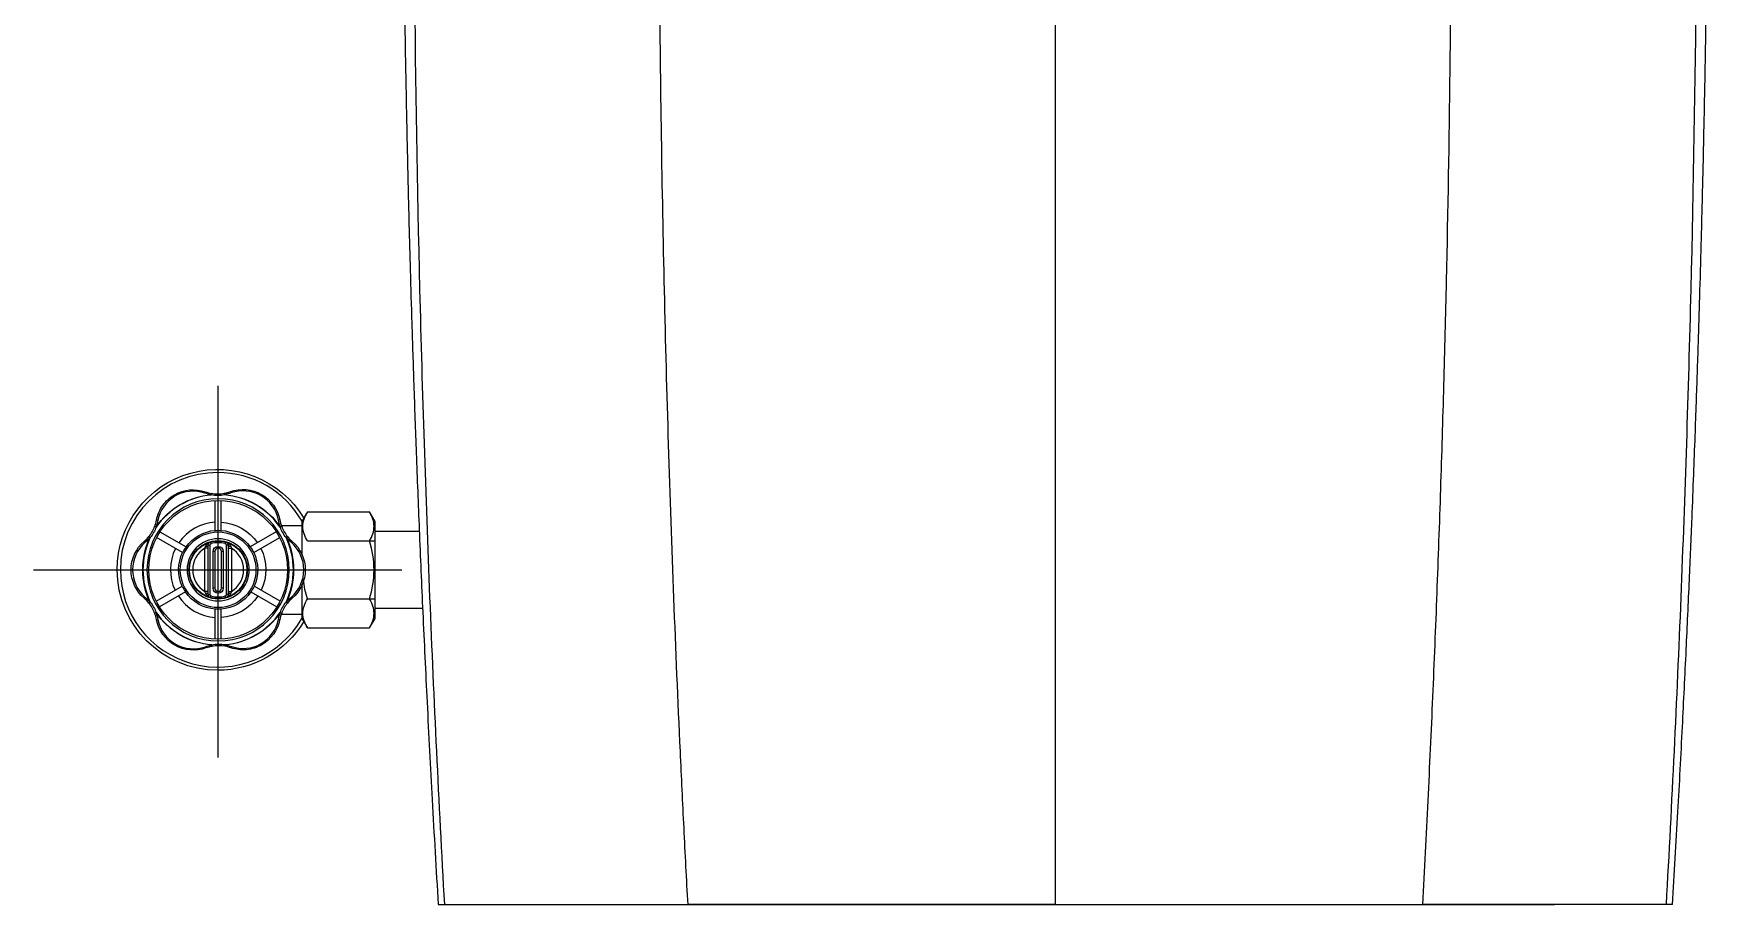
# Model space of a CAD drawing. Header units: millimetres. Extents: x 0 to 460316, y -63250 to 103204.
# Drawn here: x 323913 to 324413, y 66099 to 66359 of the extents above; entities that cross this region are included whole.
import ezdxf

# ---------------------------------------------------------------- set-up
doc = ezdxf.new("R2010")
doc.units = ezdxf.units.MM
doc.header["$LTSCALE"] = 25
doc.linetypes.add('CENTER', pattern=[50.8, 31.75, -6.35, 6.35, -6.35])
doc.layers.add('1', color=1, linetype='CENTER')
doc.layers.add('line', color=7, linetype='Continuous')

msp = doc.modelspace()

# ---------------------------------------------------------------- linework, layer by layer
for p, q in [((323965.65, 66221.28), (323965.64, 66221.37)), ((323965.73, 66221.77), (323965.65, 66221.28)), ((323966.87, 66210.69), (323966.87, 66219.65)), ((323968.58, 66210.69), (323968.58, 66219.65)), ((323969.52, 66221.79), (323969.61, 66221.3)), ((323969.62, 66221.38), (323969.61, 66221.3)), ((323994.35, 66216.22), (323992.72, 66213.4)), ((323992.72, 66213.4), (323992.72, 66203.29)), ((323994.35, 66216.22), (324012.93, 66216.22)), ((324014.56, 66213.4), (324012.93, 66216.22)), ((324014.56, 66184.4), (324014.56, 66213.4)), ((323947.06, 66208.89), (323947.45, 66208.58)), ((323947.45, 66208.58), (323947.37, 66208.61)), ((323948.76, 66211.83), (323949.23, 66211.65)), ((323949.23, 66211.65), (323949.15, 66211.7)), ((323957.1, 66204.06), (323949.34, 66208.55)), ((323950.35, 66210.27), (323958.13, 66205.78)), ((323985.09, 66210.27), (323977.32, 66205.78)), ((323978.34, 66204.06), (323986.11, 66208.55)), ((323986.69, 66211.83), (323986.22, 66211.65)), ((323986.29, 66211.7), (323986.22, 66211.65)), ((323992.72, 66212.1), (323986.61, 66212.1)), ((323988.39, 66208.89), (323988, 66208.58)), ((323988.08, 66208.61), (323988, 66208.58)), ((324027.78, 66210.41), (324014.56, 66210.41)), ((323964.72, 66205.38), (323963.72, 66205.38)), ((323963.72, 66192.46), (323963.72, 66205.38)), ((323964.72, 66191.59), (323964.72, 66206.25)), ((323964.72, 66206.25), (323965.22, 66206.25)), ((323965.22, 66206.25), (323965.22, 66191.59)), ((323965.46, 66207.22), (323965.59, 66206.74)), ((323966.72, 66204.42), (323966.22, 66204.42)), ((323966.22, 66193.42), (323966.22, 66204.42)), ((323966.72, 66204.42), (323966.72, 66193.42)), ((323969.22, 66204.42), (323968.72, 66204.42)), ((323968.72, 66193.42), (323968.72, 66204.42)), ((323969.22, 66204.42), (323969.22, 66193.42)), ((323969.99, 66207.22), (323969.86, 66206.74)), ((323970.72, 66206.25), (323970.22, 66206.25)), ((323970.22, 66191.59), (323970.22, 66206.25)), ((323970.72, 66206.25), (323970.72, 66191.59)), ((323970.72, 66205.38), (323971.72, 66205.38)), ((323971.72, 66205.38), (323971.72, 66192.46)), ((323994.35, 66207.56), (324014.56, 66207.56)), ((323949.21, 66189.55), (323956.98, 66194.04)), ((323966.72, 66193.42), (323966.22, 66193.42)), ((323969.22, 66193.42), (323968.72, 66193.42)), ((323986.24, 66189.55), (323978.47, 66194.04)), ((323992.72, 66194.61), (323992.72, 66184.4)), ((323947.06, 66188.95), (323947.45, 66189.27)), ((323947.45, 66189.27), (323947.37, 66189.23)), ((323957.96, 66192.3), (323950.2, 66187.81)), ((323964.72, 66192.46), (323963.72, 66192.46)), ((323964.72, 66191.59), (323965.22, 66191.59)), ((323965.46, 66190.62), (323965.59, 66191.11)), ((323969.99, 66190.62), (323969.86, 66191.11)), ((323970.72, 66191.59), (323970.22, 66191.59)), ((323970.72, 66192.46), (323971.72, 66192.46)), ((323977.49, 66192.3), (323985.25, 66187.81)), ((323988.39, 66188.95), (323988, 66189.27)), ((323988.08, 66189.23), (323988, 66189.27)), ((323994.35, 66190.24), (324014.56, 66190.24)), ((323948.76, 66186.01), (323949.23, 66186.19)), ((323949.23, 66186.19), (323949.15, 66186.14)), ((323966.87, 66178.19), (323966.87, 66187.15)), ((323968.58, 66178.19), (323968.58, 66187.15)), ((323986.69, 66186.01), (323986.22, 66186.19)), ((323986.29, 66186.14), (323986.22, 66186.19)), ((323986.6, 66185.7), (323992.72, 66185.7)), ((323992.72, 66184.4), (323994.35, 66181.58)), ((324012.93, 66181.58), (324014.56, 66184.4)), ((324028.77, 66187.4), (324014.56, 66187.4)), ((324014.59, 66187.4), (324014.59, 66187.4)), ((323994.35, 66181.58), (324012.93, 66181.58)), ((323965.84, 66176.54), (323965.83, 66176.46)), ((323965.92, 66176.05), (323965.84, 66176.54)), ((323969.72, 66176.07), (323969.8, 66176.56)), ((323969.81, 66176.47), (323969.8, 66176.56))]:
    msp.add_line(p, q)
at = {"color": 7, "linetype": 'Continuous'}
msp.add_line((324063.14, 66098.91), (324366.76, 66098.91), dxfattribs=at)
at = {"extrusion": (0, 0, -1)}
for radius in [21.25, 9.27]:
    msp.add_circle((-323967.72, 66198.92), radius, dxfattribs=at)
for radius in [20.75, 11.3, 8.77]:
    msp.add_circle((323967.72, 66198.92), radius)
for centre, radius, start, end in [((-323967.58, 66198.92), 30, 0, 148.9838), ((-323967.72, 66198.92), 22.54, 34.5369, 84.6902), ((-323967.58, 66232.8), 11.68, 259.98, 279.5313), ((-323967.72, 66198.92), 22.54, 94.8212, 145.4631), ((-323967.72, 66198.92), 14.25, 93.442, 145.3935), ((-323967.72, 66198.92), 22.54, 334.5369, 25.4631), ((-323938.34, 66215.88), 11.68, 201.2507, 218.7493), ((-323967.72, 66198.92), 11.8, 35.5658, 85.8422), ((-323967.72, 66198.92), 11.8, 85.8422, 94.1578), ((-323967.72, 66198.92), 11.8, 94.1578, 144.4342), ((-323997.11, 66215.88), 11.68, 321.2507, 338.7493), ((-323967.72, 66198.92), 22.54, 154.5369, 205.4631), ((-323967.72, 66198.92), 11.8, 335.5658, 25.8422), ((-323967.72, 66198.92), 11.8, 144.4342, 154.1578), ((-323967.72, 66198.92), 11.8, 154.1578, 204.4342), ((-323967.72, 66198.92), 14.25, 153.442, 205.3935), ((-323967.58, 66198.92), 30, 270, 0), ((-323967.72, 66198.92), 11.8, 204.4342, 214.1578), ((-323938.34, 66181.96), 11.68, 141.2507, 158.7493), ((-323967.72, 66198.92), 11.8, 274.1578, 325.8422), ((-323967.72, 66198.92), 11.8, 214.1578, 265.8422), ((-323967.72, 66198.92), 14.25, 213.442, 266.558), ((-323997.11, 66181.96), 11.68, 21.2507, 38.7493), ((-323967.72, 66198.92), 22.54, 274.8212, 325.4631), ((-323967.72, 66198.92), 11.8, 265.8422, 274.1578), ((-323967.58, 66198.92), 30, 211.0613, 270), ((-323967.72, 66198.92), 22.54, 214.5369, 264.6902), ((-323967.87, 66165.04), 11.68, 79.98, 99.5313), ((-323967.72, 66198.92), 22.75, 270, 271.9575), ((-323967.72, 66198.92), 22.75, 267.5531, 270)]:
    msp.add_arc(centre, radius, start, end, dxfattribs=at)
for centre, radius, start, end in [((323967.58, 66198.92), 29.07, 90, 180), ((323967.58, 66198.92), 29.07, 29.9869, 90), ((323967.72, 66198.92), 22.46, 95.3098, 145.4631), ((323967.58, 66232.8), 11.18, 260.4687, 280.02), ((323967.72, 66198.92), 22.46, 34.5369, 85.1788), ((323967.72, 66198.92), 14.25, 93.442, 145.3935), ((323967.72, 66198.92), 22.46, 154.5369, 205.4631), ((323938.34, 66215.88), 11.18, 321.2507, 338.7493), ((323997.11, 66215.88), 11.18, 201.2507, 218.7493), ((323967.72, 66198.92), 22.46, 334.5369, 25.4631), ((323967.72, 66198.92), 14.25, 153.442, 205.3935), ((323967.72, 66198.92), 11.8, 144.4342, 154.1578), ((323967.72, 66198.92), 7.6, 121.7569, 238.2431), ((323965.72, 66206.25), 0.5, 105.2575, 180), ((323967.72, 66198.92), 8.1, 74.7425, 105.2575), ((323967.72, 66204.42), 1, 0, 180), ((323969.72, 66206.25), 0.5, 0, 74.7425), ((323967.72, 66198.92), 7.6, 301.7569, 58.2431), ((323967.58, 66198.92), 29.07, 180, 329.9569), ((323967.72, 66198.92), 11.8, 204.4342, 214.1578), ((323967.72, 66193.42), 1, 180, 0), ((323938.34, 66181.96), 11.18, 21.2507, 38.7493), ((323967.72, 66198.92), 14.25, 213.442, 266.558), ((323965.72, 66191.59), 0.5, 180, 254.7425), ((323967.72, 66198.92), 8.1, 254.7425, 285.2575), ((323969.72, 66191.59), 0.5, 285.2575, 0), ((323997.11, 66181.96), 11.18, 141.2507, 158.7493), ((323967.72, 66198.92), 22.46, 214.5369, 265.1788), ((323967.72, 66198.92), 22.46, 275.3098, 325.4631), ((323967.87, 66165.04), 11.18, 80.4687, 100.02)]:
    msp.add_arc(centre, radius, start, end)
at = {"extrusion": (-6.12323e-17, 0, -1)}
for centre, radius, start, end in [((-323967.72, 66198.92), 8.6, 74.7425, 105.2575), ((-323967.72, 66198.92), 8.6, 285.2575, 74.7425), ((-323965.72, 66206.25), 1, 0, 74.7425), ((-323967.72, 66204.42), 1.5, 0, 180), ((-323967.72, 66198.92), 8.6, 105.2575, 254.7425), ((-323969.72, 66206.25), 1, 105.2575, 180), ((-323967.72, 66193.42), 1.5, 180, 0), ((-323965.72, 66191.59), 1, 285.2575, 0), ((-323967.72, 66198.92), 8.6, 254.7425, 285.2575), ((-323969.72, 66191.59), 1, 180, 254.7425)]:
    msp.add_arc(centre, radius, start, end, dxfattribs=at)
for centre, major_axis, ratio, start_param, end_param in [((323963.77, 66221.76), (-0.163, -0.473), 0.084723, 3.141593, 4.559672), ((323965.65, 66221.28), (-0.083, -0.493), 0.045119, 3.141593, 4.543735), ((323969.61, 66221.3), (-0.087, 0.492), 0.045119, 4.881043, 6.283185), ((323971.53, 66221.81), (0.169, -0.471), 0.085671, 1.722984, 3.141593), ((323949.81, 66213.68), (0.491, -0.094), 0.08409, 1.723863, 3.141593), ((323985.63, 66213.73), (-0.491, -0.092), 0.085046, 3.141593, 4.559851), ((323947.45, 66208.58), (0.39, -0.313), 0.04049, 3.141593, 4.542574), ((323949.23, 66211.65), (-0.466, 0.181), 0.04049, 4.882204, 6.283185), ((323986.22, 66211.65), (-0.466, -0.181), 0.04049, 3.141593, 4.542574), ((323988, 66208.58), (0.39, 0.313), 0.04049, 4.882204, 6.283185), ((323945.95, 66207.02), (0.326, -0.379), 0.085046, 3.141593, 4.559851), ((323963.72, 66206.25), (-1, 0), 0.335675, 1.751915, 3.141593), ((323971.72, 66206.25), (1, 0), 0.335675, 3.141593, 4.53127), ((323989.5, 66207.02), (0.326, 0.379), 0.085046, 4.864927, 6.283185), ((323945.95, 66190.82), (0.326, 0.379), 0.085046, 1.723334, 3.141593), ((323947.45, 66189.27), (-0.39, -0.313), 0.04049, 4.882204, 6.283185), ((323963.72, 66191.59), (-1, 0), 0.335675, 3.141593, 4.53127), ((323971.72, 66191.59), (1, 0), 0.335675, 1.751915, 3.141593), ((323988, 66189.27), (-0.39, 0.313), 0.04049, 3.141593, 4.542574), ((323989.5, 66190.82), (0.326, -0.379), 0.085046, 0, 1.418259), ((323949.23, 66186.19), (0.466, 0.181), 0.04049, 3.141593, 4.542574), ((323949.82, 66184.11), (-0.491, -0.092), 0.085046, 0, 1.418259), ((323985.64, 66184.16), (0.491, -0.094), 0.08409, 4.865455, 6.283185), ((323986.22, 66186.19), (0.466, -0.181), 0.04049, 4.882204, 6.283185), ((323963.92, 66176.04), (0.169, -0.471), 0.085671, 4.864577, 6.283185), ((323965.84, 66176.54), (0.087, -0.492), 0.045119, 4.881043, 6.283185), ((323969.8, 66176.56), (0.083, 0.493), 0.045119, 3.141593, 4.543735), ((323971.67, 66176.08), (-0.163, -0.473), 0.084723, 0, 1.418079)]:
    msp.add_ellipse(centre, major_axis=major_axis, ratio=ratio, start_param=start_param, end_param=end_param)
for points, knots in [([(323949.32, 66213.77), (323949.62, 66215.35), (323950.26, 66216.83), (323952.11, 66219.44), (323953.32, 66220.54), (323957.45, 66222.93), (323960.9, 66223.28), (323963.94, 66222.23)], [0, 0, 0, 0, 0.25, 0.25, 0.5, 0.5, 1, 1, 1, 1]), ([(323963.76, 66221.84), (323960.85, 66222.84), (323957.54, 66222.51), (323952.26, 66219.45), (323950.33, 66216.76), (323949.74, 66213.73)], [0, 0, 0, 0, 0.5, 0.5, 1, 1, 1, 1]), ([(323971.36, 66222.28), (323974.41, 66223.37), (323977.9, 66223.05), (323983.47, 66219.86), (323985.52, 66217.01), (323986.12, 66213.82)], [0, 0, 0, 0, 0.5, 0.5, 1, 1, 1, 1]), ([(323985.7, 66213.78), (323985.12, 66216.84), (323983.15, 66219.57), (323977.81, 66222.63), (323974.47, 66222.94), (323971.54, 66221.89)], [0, 0, 0, 0, 0.5, 0.5, 1, 1, 1, 1]), ([(323994.35, 66207.56), (323993.54, 66208.97), (323993.02, 66210.41), (323993.01, 66213.35), (323993.54, 66214.8), (323994.35, 66216.22)], [0, 0, 0, 0, 0.5, 0.5, 1, 1, 1, 1]), ([(324012.93, 66207.56), (324013.75, 66208.97), (324014.27, 66210.41), (324014.27, 66213.35), (324013.75, 66214.8), (324012.93, 66216.22)], [0, 0, 0, 0, 0.5, 0.5, 1, 1, 1, 1]), ([(323945.62, 66190.44), (323943.17, 66192.54), (323941.72, 66195.73), (323941.73, 66202.12), (323943.17, 66205.3), (323945.62, 66207.4)], [0, 0, 0, 0, 0.5, 0.5, 1, 1, 1, 1]), ([(323945.87, 66207.05), (323943.52, 66205.03), (323942.14, 66201.99), (323942.14, 66195.86), (323943.52, 66192.81), (323945.87, 66190.79)], [0, 0, 0, 0, 0.5, 0.5, 1, 1, 1, 1]), ([(323963.9, 66205.92), (323963.95, 66206.07), (323964.03, 66206.21), (323964.23, 66206.49), (323964.37, 66206.63), (323964.68, 66206.88), (323964.86, 66206.98), (323965.17, 66207.13), (323965.31, 66207.18), (323965.46, 66207.22), (323965.46, 66207.22), (323965.46, 66207.22)], [0, 0, 0, 0, 0.211246, 0.211246, 0.490258, 0.490258, 0.78336, 0.78336, 0.996074, 0.996074, 1, 1, 1, 1]), ([(323969.99, 66207.22), (323969.99, 66207.22), (323969.99, 66207.22), (323970.14, 66207.18), (323970.27, 66207.13), (323970.59, 66206.98), (323970.77, 66206.88), (323971.08, 66206.63), (323971.22, 66206.49), (323971.42, 66206.21), (323971.5, 66206.07), (323971.54, 66205.92)], [0, 0, 0, 0, 0.003926, 0.003926, 0.21664, 0.21664, 0.509742, 0.509742, 0.788754, 0.788754, 1, 1, 1, 1]), ([(323989.58, 66190.79), (323991.93, 66192.81), (323993.31, 66195.86), (323993.31, 66201.99), (323991.93, 66205.03), (323989.58, 66207.05)], [0, 0, 0, 0, 0.5, 0.5, 1, 1, 1, 1]), ([(323989.83, 66207.4), (323992.28, 66205.3), (323993.72, 66202.12), (323993.73, 66195.73), (323992.28, 66192.54), (323989.83, 66190.44)], [0, 0, 0, 0, 0.5, 0.5, 1, 1, 1, 1]), ([(324012.93, 66190.24), (324013.74, 66193.04), (324014.27, 66195.96), (324014.27, 66201.83), (324013.75, 66204.74), (324012.93, 66207.56)], [0, 0, 0, 0, 0.5, 0.5, 1, 1, 1, 1]), ([(323965.46, 66190.62), (323965.46, 66190.62), (323965.46, 66190.63), (323965.31, 66190.67), (323965.17, 66190.72), (323964.86, 66190.86), (323964.68, 66190.97), (323964.37, 66191.21), (323964.23, 66191.35), (323964.03, 66191.63), (323963.95, 66191.77), (323963.9, 66191.92)], [0, 0, 0, 0, 0.003926, 0.003926, 0.21664, 0.21664, 0.509742, 0.509742, 0.788754, 0.788754, 1, 1, 1, 1]), ([(323971.54, 66191.92), (323971.5, 66191.77), (323971.42, 66191.63), (323971.22, 66191.35), (323971.08, 66191.21), (323970.77, 66190.97), (323970.59, 66190.86), (323970.27, 66190.72), (323970.14, 66190.67), (323969.99, 66190.63), (323969.99, 66190.62), (323969.99, 66190.62)], [0, 0, 0, 0, 0.211246, 0.211246, 0.490258, 0.490258, 0.78336, 0.78336, 0.996074, 0.996074, 1, 1, 1, 1]), ([(323994.35, 66181.58), (323993.54, 66182.99), (323993.02, 66184.43), (323993.01, 66187.37), (323993.54, 66188.82), (323994.35, 66190.24)], [0, 0, 0, 0, 0.5, 0.5, 1, 1, 1, 1]), ([(324012.93, 66181.58), (324013.75, 66182.99), (324014.27, 66184.43), (324014.27, 66187.37), (324013.75, 66188.82), (324012.93, 66190.24)], [0, 0, 0, 0, 0.5, 0.5, 1, 1, 1, 1]), ([(323964.09, 66175.56), (323961.04, 66174.47), (323957.54, 66174.79), (323951.97, 66177.98), (323949.93, 66180.83), (323949.33, 66184.02)], [0, 0, 0, 0, 0.5, 0.5, 1, 1, 1, 1]), ([(323949.75, 66184.06), (323950.33, 66181), (323952.29, 66178.28), (323957.63, 66175.22), (323960.98, 66174.9), (323963.91, 66175.95)], [0, 0, 0, 0, 0.5, 0.5, 1, 1, 1, 1]), ([(323986.13, 66184.07), (323985.52, 66180.91), (323983.5, 66178.09), (323979.37, 66175.71), (323977.81, 66175.21), (323974.63, 66174.9), (323973.03, 66175.09), (323971.51, 66175.61)], [0, 0, 0, 0, 0.5, 0.5, 0.75, 0.75, 1, 1, 1, 1]), ([(323971.69, 66176), (323974.6, 66175), (323977.9, 66175.33), (323983.18, 66178.39), (323985.12, 66181.08), (323985.71, 66184.11)], [0, 0, 0, 0, 0.5, 0.5, 1, 1, 1, 1])]:
    msp.add_open_spline(points, degree=3, knots=knots)
for points in [[(323965.64, 66221.37), (323965, 66221.47), (323964.38, 66221.63), (323963.76, 66221.84)], [(323963.94, 66222.23), (323964.53, 66222.03), (323965.12, 66221.88), (323965.73, 66221.77)], [(323969.52, 66221.79), (323970.15, 66221.9), (323970.76, 66222.06), (323971.36, 66222.28)], [(323971.54, 66221.89), (323970.91, 66221.67), (323970.27, 66221.5), (323969.62, 66221.38)], [(323948.76, 66211.83), (323949, 66212.46), (323949.19, 66213.11), (323949.32, 66213.77)], [(323949.74, 66213.73), (323949.61, 66213.04), (323949.41, 66212.36), (323949.15, 66211.7)], [(323986.29, 66211.7), (323986.03, 66212.37), (323985.83, 66213.07), (323985.7, 66213.78)], [(323986.12, 66213.82), (323986.25, 66213.14), (323986.44, 66212.48), (323986.69, 66211.83)], [(323945.62, 66207.4), (323946.15, 66207.86), (323946.63, 66208.35), (323947.06, 66208.89)], [(323947.37, 66208.61), (323946.92, 66208.05), (323946.42, 66207.53), (323945.87, 66207.05)], [(323989.58, 66207.05), (323989.03, 66207.53), (323988.53, 66208.05), (323988.08, 66208.61)], [(323988.39, 66208.89), (323988.82, 66208.35), (323989.3, 66207.86), (323989.83, 66207.4)], [(323963.72, 66205.38), (323963.79, 66205.56), (323963.85, 66205.75), (323963.9, 66205.92)], [(323971.54, 66205.92), (323971.6, 66205.75), (323971.66, 66205.56), (323971.72, 66205.38)], [(323994.35, 66190.24), (323993.81, 66192.12), (323993.4, 66194.04), (323993.18, 66195.98)], [(323947.06, 66188.95), (323946.63, 66189.49), (323946.15, 66189.99), (323945.62, 66190.44)], [(323945.87, 66190.79), (323946.42, 66190.31), (323946.92, 66189.79), (323947.37, 66189.23)], [(323963.9, 66191.92), (323963.85, 66192.09), (323963.79, 66192.28), (323963.72, 66192.46)], [(323971.72, 66192.46), (323971.66, 66192.28), (323971.6, 66192.09), (323971.54, 66191.92)], [(323988.08, 66189.23), (323988.53, 66189.79), (323989.03, 66190.31), (323989.58, 66190.79)], [(323989.83, 66190.44), (323989.3, 66189.99), (323988.82, 66189.49), (323988.39, 66188.95)], [(323949.33, 66184.02), (323949.2, 66184.71), (323949.01, 66185.37), (323948.76, 66186.01)], [(323949.15, 66186.14), (323949.42, 66185.47), (323949.62, 66184.78), (323949.75, 66184.06)], [(323985.71, 66184.11), (323985.84, 66184.81), (323986.04, 66185.48), (323986.29, 66186.14)], [(323986.69, 66186.01), (323986.45, 66185.38), (323986.26, 66184.74), (323986.13, 66184.07)], [(323963.91, 66175.95), (323964.54, 66176.17), (323965.18, 66176.34), (323965.83, 66176.46)], [(323965.92, 66176.05), (323965.3, 66175.94), (323964.69, 66175.78), (323964.09, 66175.56)], [(323971.51, 66175.61), (323970.92, 66175.81), (323970.33, 66175.97), (323969.72, 66176.07)], [(323969.81, 66176.47), (323970.45, 66176.37), (323971.07, 66176.21), (323971.69, 66176)]]:
    msp.add_open_spline(points, degree=3)
at = {"layer": '1', "ltscale": 50}
for p, q in [((324217.72, 66098.91), (324217.72, 66619.41)), ((323967.72, 66142.86), (323967.72, 66253.92)), ((323912.58, 66198.92), (324022.58, 66198.92))]:
    msp.add_line(p, q, dxfattribs=at)
at = {"layer": 'line'}
for p, q in [((324033.42, 66098.91), (324035.27, 66098.91)), ((324402.02, 66098.91), (324400.18, 66098.91))]:
    msp.add_line(p, q, dxfattribs=at)
for points, knots in [([(324022.72, 66467.92), (324022.7, 66459.41), (324022.7, 66442.43), (324022.81, 66417.73), (324023.01, 66394.59), (324023.27, 66373.76), (324023.54, 66356.32), (324023.8, 66341.98), (324024.03, 66330.46), (324024.26, 66320.34), (324024.48, 66311.04), (324024.74, 66300.57), (324025.09, 66287.7), (324025.56, 66271.78), (324026.15, 66253.55), (324026.88, 66233.01), (324027.77, 66210.32), (324028.84, 66185.51), (324030.12, 66158.62), (324031.64, 66129.5), (324032.8, 66109.35), (324033.43, 66098.91)], [0, 0, 0, 0, 0.06912, 0.138012, 0.200676, 0.25711, 0.307313, 0.342388, 0.373615, 0.400995, 0.424599, 0.449191, 0.486078, 0.529223, 0.578625, 0.634285, 0.696202, 0.763103, 0.836037, 0.915004, 1, 1, 1, 1]), ([(324026.19, 66467.85), (324025.8, 66405.95), (324026.37, 66344.23), (324028.65, 66251.97), (324029.64, 66221.27), (324031.49, 66175.31), (324032.16, 66160.01), (324033.63, 66129.44), (324034.42, 66114.18), (324035.27, 66098.91)], [0, 0, 0, 0, 0.5, 0.5, 0.75, 0.75, 0.875, 0.875, 1, 1, 1, 1]), ([(324400.18, 66098.91), (324401.03, 66114.18), (324401.82, 66129.44), (324403.29, 66160.01), (324403.96, 66175.31), (324405.8, 66221.26), (324406.8, 66251.96), (324409.07, 66344.23), (324409.64, 66405.95), (324409.26, 66467.85)], [0, 0, 0, 0, 0.125, 0.125, 0.25, 0.25, 0.5, 0.5, 1, 1, 1, 1]), ([(324402.02, 66098.91), (324402.58, 66108.14), (324403.6, 66125.83), (324404.95, 66151.23), (324406.08, 66174.34), (324407.03, 66195.16), (324407.77, 66212.58), (324408.33, 66226.91), (324408.76, 66238.43), (324409.12, 66248.55), (324409.44, 66257.84), (324409.78, 66268.31), (324410.17, 66281.18), (324410.62, 66297.1), (324411.09, 66315.34), (324411.54, 66335.88), (324411.96, 66358.58), (324412.32, 66383.41), (324412.59, 66410.34), (324412.74, 66438.76), (324412.75, 66458.2), (324412.73, 66467.92)], [0, 0, 0, 0, 0.075119, 0.144011, 0.206674, 0.263108, 0.313312, 0.348386, 0.379613, 0.406993, 0.430597, 0.455189, 0.492076, 0.535221, 0.584624, 0.640284, 0.702201, 0.769102, 0.842036, 0.921003, 1, 1, 1, 1]), ([(324108.02, 66098.91), (324107.61, 66106.48), (324107.21, 66114.13), (324106.45, 66129.37), (324106.09, 66137), (324105.03, 66159.88), (324104.39, 66175.15), (324102.63, 66221.01), (324101.7, 66251.65), (324100.29, 66313.03), (324099.83, 66343.78), (324099.37, 66405.36), (324099.41, 66436.17), (324099.62, 66467.07)], [0, 0, 0, 0, 0.0625, 0.0625, 0.125, 0.125, 0.25, 0.25, 0.5, 0.5, 0.75, 0.75, 1, 1, 1, 1]), ([(324327.43, 66098.91), (324327.97, 66109.24), (324329.05, 66129.9), (324330.47, 66160.93), (324331.73, 66191.98), (324332.83, 66223.05), (324333.77, 66254.13), (324334.81, 66295.83), (324335.71, 66347.83), (324336.03, 66398.53), (324335.99, 66438.17), (324335.88, 66457.13), (324335.83, 66467.07)], [0, 0, 0, 0, 0.084793, 0.169525, 0.254198, 0.338812, 0.423368, 0.507867, 0.678619, 0.84646, 0.919456, 1, 1, 1, 1]), ([(324035.27, 66098.91), (324035.67, 66098.91), (324036.46, 66098.91), (324038.83, 66098.91), (324040.43, 66098.91), (324044.34, 66098.91), (324046.64, 66098.91), (324051.97, 66098.91), (324055.02, 66098.91), (324061.6, 66098.91), (324065.16, 66098.91), (324072.84, 66098.91), (324076.95, 66098.91), (324089.6, 66098.91), (324098.76, 66098.91), (324108.02, 66098.91)], [0, 0, 0, 0, 0.125, 0.125, 0.25, 0.25, 0.375, 0.375, 0.5, 0.5, 0.625, 0.625, 0.75, 0.75, 1, 1, 1, 1]), ([(324400.18, 66098.91), (324399.78, 66098.91), (324398.99, 66098.91), (324396.62, 66098.91), (324395.02, 66098.91), (324391.11, 66098.91), (324388.81, 66098.91), (324383.48, 66098.91), (324380.43, 66098.91), (324373.85, 66098.91), (324370.29, 66098.91), (324362.61, 66098.91), (324358.5, 66098.91), (324345.85, 66098.91), (324336.69, 66098.91), (324327.43, 66098.91)], [0, 0, 0, 0, 0.125, 0.125, 0.25, 0.25, 0.375, 0.375, 0.5, 0.5, 0.625, 0.625, 0.75, 0.75, 1, 1, 1, 1])]:
    msp.add_open_spline(points, degree=3, knots=knots, dxfattribs=at)
for points in [[(324217.72, 66098.91), (324162.87, 66098.91), (324108.02, 66098.91)], [(324217.72, 66098.91), (324272.58, 66098.91), (324327.43, 66098.91)]]:
    msp.add_rational_spline(points, [0.5, 0.5, 0.500029469668], degree=2, dxfattribs=at)

doc.saveas('drawing.dxf')
